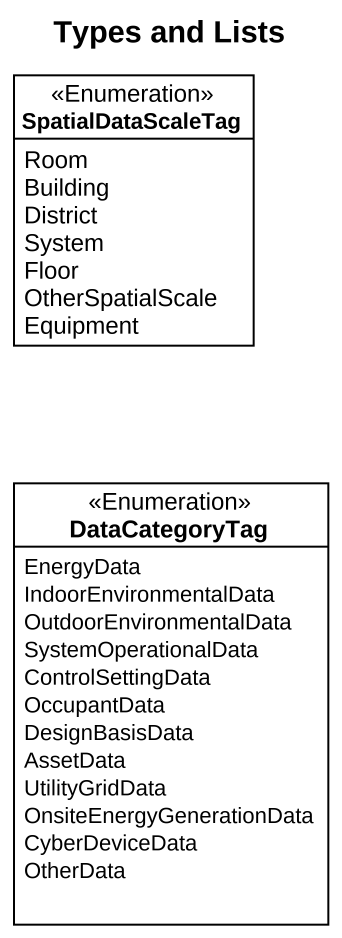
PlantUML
@startuml
title Types and Lists
hide circle
hide empty members
enum SpatialDataScaleTag <<Enumeration>> {
  Room
  Building
  District
  System
  Floor
  OtherSpatialScale
  Equipment
}
enum DataCategoryTag <<Enumeration>> {
  EnergyData
  IndoorEnvironmentalData
  OutdoorEnvironmentalData
  SystemOperationalData
  ControlSettingData
  OccupantData
  DesignBasisData
  AssetData
  UtilityGridData
  OnsiteEnergyGenerationData
  CyberDeviceData
  OtherData
}
@enduml
